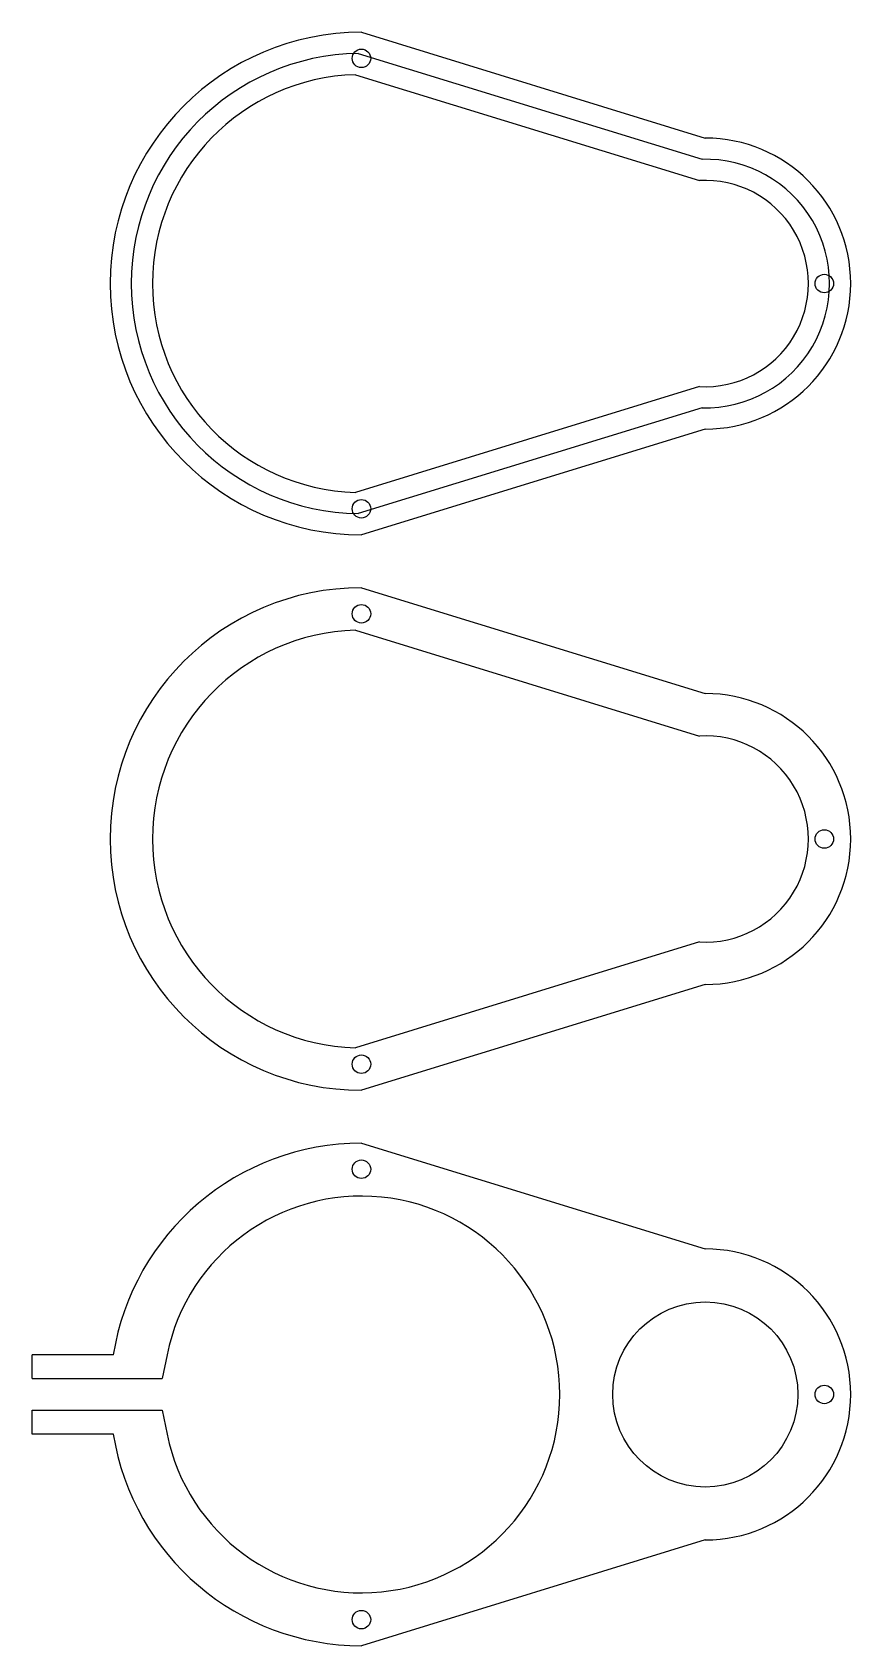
# Model space of a CAD drawing. Extents: x -62 to 92, y -48 to 258.
import ezdxf

# ---------------------------------------------------------------- set-up
doc = ezdxf.new("R2010")
doc.units = 0
doc.header["$MEASUREMENT"] = 0
doc.layers.add('MODELSKETCH_VISIBLE', color=7, linetype='CONTINUOUS')

msp = doc.modelspace()

# ---------------------------------------------------------------- linework, layer by layer
at = {"layer": 'MODELSKETCH_VISIBLE'}
for p, q in [((0, 257.5), (65, 237.5)), ((-0.59, 253.5), (64.42, 233.49)), ((-1.15, 249.48), (63.9, 229.47)), ((63.9, 190.53), (-1.15, 170.52)), ((64.42, 186.51), (-0.59, 166.5)), ((65, 182.5), (0, 162.5)), ((0, 152.5), (65, 132.5)), ((-1.15, 144.48), (63.9, 124.47)), ((63.9, 85.53), (-1.15, 65.52)), ((65, 77.5), (0, 57.5)), ((0, 47.5), (65, 27.5)), ((-46.9, 7.5), (-62.23, 7.5)), ((-62.23, 3), (-62.23, 7.5)), ((-36.74, 7.5), (-37.66, 3)), ((-62.23, 3), (-37.66, 3)), ((-62.23, -7.5), (-62.23, -3)), ((-62.23, -3), (-37.66, -3)), ((-37.66, -3), (-36.74, -7.5)), ((-46.9, -7.5), (-62.23, -7.5)), ((65, -27.5), (0, -47.5))]:
    msp.add_line(p, q, dxfattribs=at)
for centre, radius in [((0, 252.57), 1.75), ((87.5, 210), 1.75), ((0, 167.43), 1.75), ((0, 147.57), 1.75), ((87.5, 105), 1.75), ((0, 62.43), 1.75), ((0, 42.57), 1.75), ((65, 0), 17.5), ((87.5, 0), 1.75), ((0, -42.57), 1.75)]:
    msp.add_circle(centre, radius, dxfattribs=at)
for centre, radius, start, end in [((0, 210), 47.5, 90, 270), ((0, 210), 43.5, 90.7752, 269.2248), ((0, 210), 39.5, 91.6664, 268.3336), ((65, 210), 27.5, 270, 90), ((65, 210), 23.5, 268.5898, 91.4102), ((65, 210), 19.5, 266.7612, 93.2388), ((0, 105), 47.5, 90, 270), ((0, 105), 39.5, 91.6664, 268.3336), ((65, 105), 27.5, 270, 90), ((65, 105), 19.5, 266.7612, 93.2388), ((0, 0), 47.5, 90, 170.9153), ((0, 0), 37.5, 191.537, 168.463), ((65, 0), 27.5, 270, 90), ((0, 0), 47.5, 189.0847, 270)]:
    msp.add_arc(centre, radius, start, end, dxfattribs=at)

doc.saveas('drawing.dxf')
